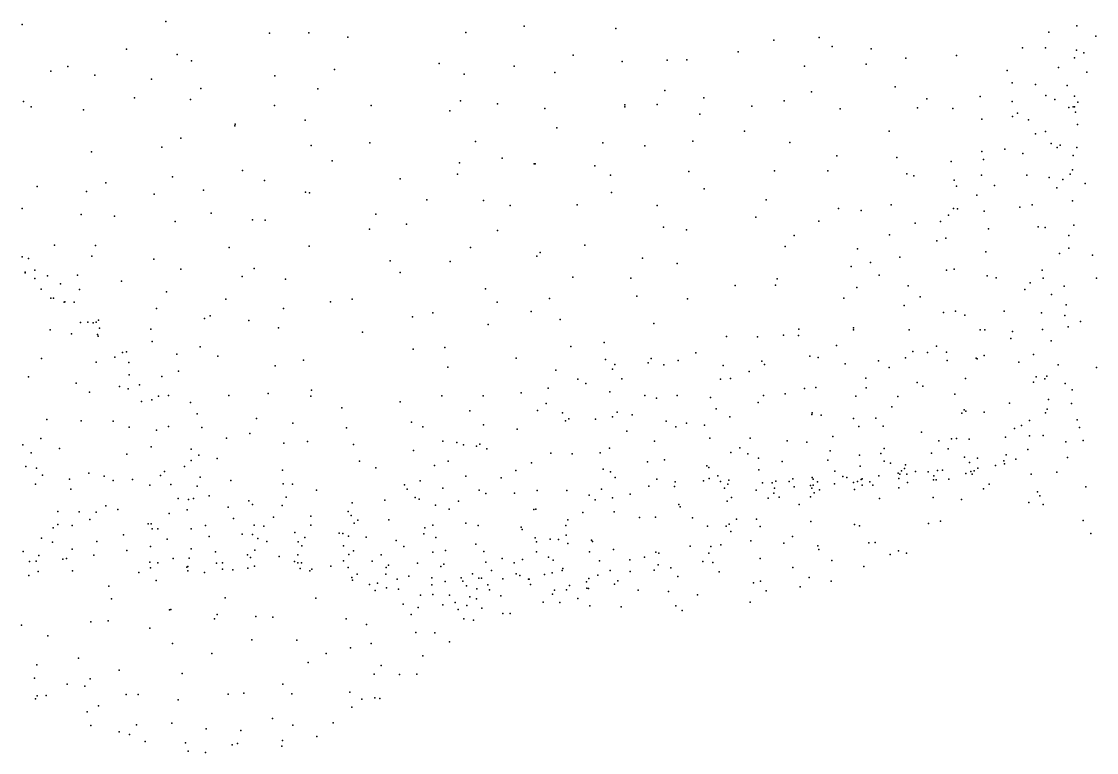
# Model space of a CAD drawing. Header units: metres. Extents: x -25 to 25, y -27.8 to 27.8.
# Drawn here: x -1.948 to 0.397, y -12.736 to -11.143 of the extents above; entities that cross this region are included whole.
import ezdxf

# ---------------------------------------------------------------- set-up
doc = ezdxf.new("R2010")
doc.units = ezdxf.units.M

msp = doc.modelspace()

# ---------------------------------------------------------------- linework, layer by layer
for p in [(-1.9466, -11.1495, 16.7381), (-1.6332, -11.1427, 22.2763), (-0.852, -11.153, 22.1879), (-0.6515, -11.1577, 22.0085), (0.354, -11.1523, 19.8717), (-1.407, -11.1683, 16.5016), (-1.3216, -11.1671, 22.3458), (-1.2361, -11.1765, 16.5045), (-0.9789, -11.1666, 16.5492), (-0.3074, -11.183, 21.6524), (-0.2082, -11.1777, 21.5684), (0.2925, -11.1662, 21.0377), (0.3955, -11.1746, 19.7732), (-1.7189, -11.2031, 22.2367), (-0.1797, -11.1969, 16.5665), (-0.0946, -11.2025, 21.4838), (0.2353, -11.1997, 21.1278), (0.2854, -11.2002, 20.0388), (0.3534, -11.2055, 20.2475), (-1.6086, -11.2149, 16.545), (-1.5774, -11.2282, 22.2858), (-0.7449, -11.2159, 22.0686), (-0.6382, -11.2296, 21.9618), (-0.5398, -11.2272, 16.6464), (-0.4972, -11.2259, 21.8213), (-0.3847, -11.2088, 16.6056), (-0.0189, -11.2227, 16.5931), (0.0914, -11.2168, 21.3126), (0.3489, -11.2221, 20.8464), (0.3692, -11.2113, 20.7342), (-1.8844, -11.2506, 16.6916), (-1.8474, -11.2405, 22.1497), (-1.2656, -11.2475, 22.3059), (-1.0372, -11.2342, 22.258), (-0.8738, -11.2402, 22.1622), (-0.7847, -11.2537, 16.6635), (-0.24, -11.2403, 16.606), (-0.1057, -11.2359, 16.6034), (0.2017, -11.2494, 16.6724), (0.314, -11.2432, 19.8748), (0.3757, -11.2529, 20.438), (-1.7879, -11.2597, 16.6147), (-1.6647, -11.2686, 22.2505), (-1.3953, -11.2613, 22.3056), (-0.9823, -11.2571, 16.5961), (0.2129, -11.2767, 21.1595), (-1.5571, -11.2887, 16.536), (-1.3021, -11.2893, 16.5309), (-0.5448, -11.293, 16.6995), (-0.2252, -11.2962, 21.5923), (-0.0426, -11.2851, 16.6509), (0.2638, -11.2803, 21.0777), (0.3325, -11.2824, 20.3179), (-1.9437, -11.3167, 22.0618), (-1.7018, -11.3088, 16.5794), (-1.5793, -11.3124, 22.2753), (-1.3965, -11.3254, 16.5386), (-0.9905, -11.3157, 22.1959), (-0.91, -11.3222, 16.6612), (-0.6322, -11.3245, 21.9182), (-0.5616, -11.3234, 21.8489), (-0.4598, -11.3091, 16.7048), (-0.2846, -11.3156, 16.6835), (0.0264, -11.3114, 16.6961), (0.1429, -11.3063, 16.7201), (0.2124, -11.3171, 19.9778), (0.2864, -11.3038, 16.7565), (0.3055, -11.3125, 20.9814), (0.3489, -11.3055, 19.7981), (0.3563, -11.3183, 20.6981), (-1.9273, -11.329, 16.74), (-1.8126, -11.3353, 16.65), (-1.1853, -11.3261, 22.2675), (-1.0142, -11.3372, 16.6249), (-0.8065, -11.3326, 16.704), (-0.6323, -11.3287, 16.7433), (-0.4683, -11.3443, 21.7602), (-0.3548, -11.3273, 21.674), (-0.1624, -11.3329, 16.7001), (0.0064, -11.3305, 21.4176), (0.0835, -11.3322, 21.3378), (0.2242, -11.3425, 20.1094), (0.3367, -11.3301, 20.407), (0.3456, -11.3287, 20.5013), (0.3489, -11.3287, 20.8104), (0.3509, -11.3404, 16.8206), (-1.4826, -11.3701, 22.2805), (-1.4821, -11.3662, 16.554), (-1.3297, -11.3578, 22.2887), (0.1463, -11.3555, 21.2792), (0.2137, -11.35, 16.7968), (0.2486, -11.3572, 20.2087), (0.3556, -11.3673, 20.6258), (-0.7803, -11.3741, 22.02), (-0.3709, -11.3817, 16.7872), (-0.0558, -11.3819, 21.4894), (0.2634, -11.3875, 19.8657), (0.2858, -11.3821, 20.3166), (-1.6422, -11.4165, 22.2442), (-1.6003, -11.3968, 16.5782), (-1.3167, -11.4131, 16.5705), (-1.1885, -11.4068, 16.6072), (-0.9581, -11.4044, 16.6899), (-0.6803, -11.407, 16.8077), (-0.5887, -11.4138, 16.8426), (-0.4835, -11.4032, 16.8207), (-0.2719, -11.4064, 21.6344), (0.2977, -11.4089, 16.8974), (0.3109, -11.417, 20.4973), (0.3176, -11.4121, 20.9687), (0.3535, -11.4171, 19.7686), (-1.7953, -11.4264, 22.1834), (-0.8994, -11.4404, 22.0898), (-0.1695, -11.4351, 21.5786), (-0.0388, -11.439, 16.8739), (0.1466, -11.4262, 20.0315), (0.1965, -11.4212, 19.9241), (0.236, -11.4301, 21.1782), (0.3457, -11.4347, 20.7406), (-1.2708, -11.4461, 22.2571), (-0.9931, -11.4507, 22.1448), (-0.8301, -11.4526, 16.7865), (-0.8281, -11.4528, 22.0242), (-0.6978, -11.4575, 21.9121), (0.0799, -11.4479, 16.9093), (0.1504, -11.4437, 21.3018), (0.3446, -11.4657, 17.0005), (-1.6189, -11.4814, 16.6124), (-1.466, -11.4677, 16.5849), (-1.4185, -11.4894, 22.267), (-1.1221, -11.4855, 22.2087), (-0.9973, -11.4753, 16.7161), (-0.6636, -11.4773, 16.8692), (-0.4927, -11.4697, 21.7569), (-0.306, -11.4681, 16.914), (-0.1891, -11.4684, 16.9134), (-0.0171, -11.4745, 21.4827), (-0.0018, -11.4788, 16.9497), (0.0861, -11.4884, 19.9648), (0.1455, -11.4773, 16.9811), (0.2444, -11.4774, 20.3331), (0.2935, -11.4827, 19.8173), (0.3235, -11.4869, 21.0071), (0.3394, -11.4753, 20.6485), (-1.9141, -11.5023, 22.0891), (-1.8063, -11.5131, 22.1709), (-1.7641, -11.4945, 16.6721), (-1.5513, -11.5101, 22.2648), (-0.4588, -11.5071, 16.9536), (0.0915, -11.5016, 20.0608), (0.1743, -11.5003, 20.2494), (0.3101, -11.5049, 17.0739), (0.372, -11.4959, 19.7396), (-1.6589, -11.5188, 22.2329), (-1.3285, -11.515, 16.6025), (-1.3203, -11.5163, 22.2594), (-1.0637, -11.5313, 16.7172), (-0.9402, -11.5331, 16.7829), (-0.6614, -11.5155, 21.8623), (-0.3241, -11.531, 16.9967), (0.1357, -11.5215, 21.3388), (0.3441, -11.5338, 20.8849), (-1.9464, -11.5506, 16.8996), (-0.8821, -11.5435, 22.0338), (-0.7358, -11.5426, 21.9071), (-0.5616, -11.544, 21.7832), (-0.166, -11.5505, 17.0631), (-0.1166, -11.5544, 21.5542), (-0.0509, -11.5425, 17.0836), (0.085, -11.5506, 17.1248), (0.0935, -11.5508, 20.187), (0.1516, -11.556, 19.9046), (0.2294, -11.5473, 19.8499), (0.2562, -11.5419, 20.4107), (-1.8182, -11.5636, 16.7722), (-1.7456, -11.5668, 16.7117), (-1.6133, -11.5783, 16.6745), (-1.5343, -11.5604, 16.6354), (-1.4442, -11.5746, 16.6482), (-1.4166, -11.5758, 22.2412), (-1.1755, -11.5628, 16.6925), (-0.3466, -11.5691, 21.6558), (-0.2089, -11.5778, 21.6045), (0.0011, -11.5819, 21.4752), (0.0563, -11.5789, 20.1076), (0.0738, -11.5646, 21.4064), (-1.189, -11.595, 22.19), (-1.1087, -11.5844, 22.1573), (-0.9102, -11.5983, 16.837), (-0.5478, -11.5906, 16.9717), (-0.4979, -11.5967, 21.7234), (0.161, -11.5946, 20.2856), (0.2692, -11.5905, 21.1451), (0.2845, -11.5913, 20.5217), (0.3476, -11.5864, 20.7773), (-1.8765, -11.6299, 16.9108), (-0.7194, -11.6303, 16.9458), (-0.2627, -11.6088, 17.1138), (-0.0546, -11.6078, 17.1932), (0.0485, -11.6205, 19.9211), (0.0679, -11.6148, 17.2317), (0.3362, -11.609, 20.6818), (-1.7946, -11.6538, 22.1275), (-1.787, -11.631, 16.8141), (-1.4949, -11.6354, 16.6961), (-1.321, -11.6327, 16.6988), (-0.9689, -11.6352, 22.0431), (-0.8241, -11.654, 16.9098), (-0.8166, -11.6464, 21.9197), (-0.2821, -11.6329, 21.6308), (-0.1247, -11.6384, 21.5555), (0.155, -11.645, 17.3017), (0.316, -11.6481, 21.0546), (0.3366, -11.637, 20.9469), (0.3878, -11.6519, 17.3041), (-1.9465, -11.6553, 17.9715), (-1.9329, -11.6595, 17.0671), (-1.6599, -11.6606, 16.7648), (-1.1443, -11.6646, 16.7793), (-1.0128, -11.6656, 16.8375), (-0.5938, -11.6585, 21.7584), (-0.5178, -11.6704, 17.0388), (-0.1383, -11.6764, 17.28), (-0.0965, -11.6678, 19.961), (-0.0324, -11.6563, 20.021), (-1.9402, -11.6891, 17.1584), (-1.94, -11.6906, 17.2689), (-1.9188, -11.6844, 17.5349), (-1.8912, -11.6969, 17.6614), (-1.8258, -11.6955, 16.9278), (-1.6009, -11.6823, 22.1973), (-1.4666, -11.6986, 16.7497), (-1.4406, -11.681, 22.2066), (-1.1223, -11.6898, 22.107), (-0.7458, -11.7001, 21.8423), (-0.0777, -11.6958, 17.3426), (0.0696, -11.6848, 20.2336), (0.0861, -11.6823, 17.3575), (0.1583, -11.6968, 21.3207), (0.2785, -11.6847, 17.363), (-1.9191, -11.703, 17.4132), (-1.8634, -11.7148, 17.9003), (-1.73, -11.7085, 16.8551), (-1.3724, -11.7042, 16.7572), (-0.6193, -11.7022, 17.0086), (-0.3912, -11.718, 17.1456), (-0.3035, -11.7171, 21.6297), (-0.2999, -11.7035, 17.1964), (-0.1262, -11.7223, 21.55), (-0.0139, -11.7187, 17.4007), (0.1777, -11.7015, 17.4039), (0.2521, -11.7123, 21.1874), (0.2803, -11.7018, 19.7386), (0.3265, -11.7194, 20.6345), (0.3967, -11.7024, 17.3791), (-1.9056, -11.7263, 18.173), (-1.8844, -11.7459, 22.0112), (-1.8783, -11.746, 17.3257), (-1.8215, -11.7268, 22.0782), (-1.6319, -11.7319, 16.8335), (-1.227, -11.7475, 16.8295), (-0.9358, -11.7253, 21.9712), (-0.7968, -11.7462, 16.9679), (-0.6058, -11.7411, 21.7327), (-0.4953, -11.7471, 21.6684), (-0.1543, -11.7459, 20.0173), (0.0118, -11.7431, 21.4546), (0.2401, -11.727, 20.4626), (0.2986, -11.7376, 21.0896), (-1.8549, -11.7542, 17.1298), (-1.8535, -11.7539, 18.0724), (-1.833, -11.7547, 17.5984), (-1.6539, -11.7679, 22.1325), (-1.5026, -11.748, 16.8088), (-1.3767, -11.768, 16.8327), (-1.274, -11.7538, 22.1374), (-0.9106, -11.7541, 16.9331), (-0.0232, -11.7615, 20.181), (0.3303, -11.7601, 20.965), (-1.7805, -11.7934, 17.0692), (-1.5492, -11.7899, 16.8675), (-1.5365, -11.7841, 22.158), (-1.4525, -11.794, 16.8689), (-1.0951, -11.7861, 16.8937), (-1.0512, -11.7775, 22.001), (-0.8367, -11.7744, 21.8587), (-0.7734, -11.792, 21.8001), (0.0628, -11.7768, 19.8253), (0.0889, -11.7739, 17.4793), (0.1095, -11.7828, 21.3424), (0.195, -11.774, 17.4941), (0.277, -11.7778, 20.5489), (0.3275, -11.7834, 20.7451), (-1.8859, -11.8148, 18.2639), (-1.8195, -11.7985, 17.2963), (-1.8035, -11.798, 17.5322), (-1.792, -11.7998, 17.9045), (-1.7855, -11.7982, 22.0455), (-1.7783, -11.8114, 17.6553), (-1.6663, -11.813, 16.9677), (-1.3876, -11.8107, 22.1253), (-0.9301, -11.8034, 21.8996), (-0.5688, -11.8012, 17.0778), (-0.2528, -11.813, 19.8916), (-0.1335, -11.8104, 21.5224), (-0.133, -11.8146, 17.4093), (-0.0122, -11.8147, 19.8202), (0.1428, -11.8146, 19.7568), (0.1528, -11.8147, 20.3774), (0.2786, -11.8143, 17.5246), (0.3348, -11.8084, 20.8311), (0.3617, -11.7966, 19.5894), (-1.8394, -11.8231, 18.1775), (-1.7822, -11.8249, 17.192), (-1.7807, -11.8285, 17.4079), (-1.6631, -11.8404, 22.0696), (-1.2043, -11.8201, 16.9103), (-0.4104, -11.8291, 21.6174), (-0.343, -11.8297, 19.9311), (-0.286, -11.8264, 21.5875), (-0.2535, -11.8271, 19.9967), (0.2095, -11.8339, 19.6942), (0.2132, -11.8185, 21.2102), (0.298, -11.8389, 20.6473), (-1.7282, -11.8639, 17.4815), (-1.7188, -11.8627, 17.255), (-1.5588, -11.8515, 22.1021), (-1.0939, -11.8568, 16.9528), (-1.0251, -11.8534, 21.9144), (-0.75, -11.8512, 17.0214), (-0.6774, -11.8421, 21.6958), (-0.4771, -11.8651, 19.7382), (-0.1705, -11.8485, 20.0826), (-0.0038, -11.8622, 21.4163), (0.0284, -11.8641, 19.757), (0.0475, -11.8504, 17.554), (0.0692, -11.8635, 21.346), (-1.9045, -11.8773, 21.8695), (-1.7855, -11.8852, 18.1542), (-1.7449, -11.874, 17.9496), (-1.7139, -11.8859, 17.5755), (-1.6091, -11.8679, 17.0609), (-1.5201, -11.8722, 16.9903), (-1.3329, -11.8811, 22.0604), (-0.8692, -11.8765, 21.7858), (-0.6745, -11.8797, 17.0533), (-0.5816, -11.8865, 19.6287), (-0.5749, -11.877, 19.737), (-0.5157, -11.8815, 21.6212), (-0.3333, -11.8829, 19.754), (-0.2286, -11.8718, 19.7974), (-0.2101, -11.875, 21.5385), (-0.1516, -11.8886, 17.4675), (-0.0791, -11.882, 21.4617), (-0.0202, -11.876, 20.2277), (0.0707, -11.8817, 20.3198), (0.1343, -11.8767, 21.2795), (0.1366, -11.8779, 19.7014), (0.1516, -11.8705, 17.5993), (0.2271, -11.8855, 19.6295), (0.2593, -11.8682, 21.1043), (-1.6055, -11.9047, 17.1645), (-1.3952, -11.8929, 17.0166), (-1.0179, -11.896, 16.9801), (-0.7827, -11.9026, 21.7052), (-0.659, -11.9004, 19.5615), (-0.6541, -11.89, 19.6909), (-0.5468, -11.8911, 17.1339), (-0.4173, -11.8923, 19.9564), (-0.3612, -11.9054, 21.5767), (-0.3273, -11.8904, 20.0031), (-0.0559, -11.897, 17.5706), (0.313, -11.8908, 20.8723), (0.3966, -11.8967, 19.386), (-1.9326, -11.917, 18.4009), (-1.8291, -11.9312, 21.8869), (-1.7132, -11.9128, 17.7836), (-1.691, -11.9345, 17.6892), (-1.6423, -11.9161, 17.3372), (-0.735, -11.9221, 19.6675), (-0.7173, -11.9317, 19.5049), (-0.6386, -11.9215, 21.6294), (-0.4237, -11.9221, 17.236), (-0.4016, -11.921, 19.6776), (-0.1066, -11.9199, 20.1869), (0.0056, -11.9294, 19.7065), (0.1106, -11.9206, 17.6548), (0.2595, -11.9287, 17.6557), (0.2653, -11.917, 20.594), (0.2838, -11.9215, 21.0208), (0.288, -11.916, 20.6937), (0.3285, -11.9316, 19.4524), (-1.8, -11.9509, 18.2714), (-1.7342, -11.938, 18.0871), (-1.7154, -11.9435, 18.0016), (-1.6279, -11.9578, 17.4445), (-1.496, -11.9579, 17.1854), (-1.41, -11.9536, 21.999), (-1.3153, -11.9465, 21.9932), (-1.0314, -11.9588, 21.8111), (-0.9414, -11.9586, 21.7488), (-0.8585, -11.9517, 21.7013), (-0.7996, -11.9422, 19.6027), (-0.6646, -11.9497, 19.8151), (-0.5887, -11.9579, 19.5135), (-0.5183, -11.9577, 19.5642), (-0.3294, -11.958, 20.0535), (-0.2824, -11.9542, 19.6811), (-0.2405, -11.9424, 17.4377), (-0.2157, -11.9405, 20.1105), (-0.1056, -11.9408, 19.7122), (0.0177, -11.9378, 17.6568), (0.0877, -11.9552, 21.2936), (0.3437, -11.9454, 17.6507), (-1.6861, -11.9711, 17.8773), (-1.6636, -11.9671, 21.946), (-1.6493, -11.9595, 17.5447), (-1.5798, -11.9731, 17.3586), (-1.3169, -11.9593, 17.0723), (-1.1219, -11.9716, 21.8497), (-0.8035, -11.9755, 17.0665), (-0.5629, -11.9638, 21.5897), (-0.4453, -11.9624, 19.6072), (-0.3416, -11.9728, 17.3564), (-0.1284, -11.9596, 21.4525), (-0.0499, -11.9824, 20.2598), (-0.0365, -11.96, 21.4069), (0.2068, -11.9743, 21.1111), (0.2917, -11.9663, 20.8171), (0.3424, -11.9755, 19.3165), (-1.5651, -11.9975, 21.9464), (-1.2497, -11.9844, 21.9107), (-0.9704, -11.991, 17.0593), (-0.8228, -11.9905, 19.769), (-0.768, -11.9953, 19.4386), (-0.6587, -12.0045, 19.4005), (-0.6491, -11.9943, 21.5759), (-0.6162, -12.0003, 17.1572), (-0.4328, -11.9866, 20.0266), (-0.4029, -12.0046, 21.524), (-0.2244, -11.999, 21.4768), (-0.2232, -11.9956, 17.5176), (-0.2036, -12.0009, 20.1785), (0.1027, -11.9966, 17.7562), (0.1083, -11.9893, 19.5938), (0.1116, -11.9922, 20.4376), (0.152, -11.9938, 21.179), (0.2854, -11.9956, 19.3755), (0.2891, -11.9874, 17.7177), (-1.8931, -12.0104, 21.6789), (-1.818, -12.0127, 21.7596), (-1.7486, -12.0135, 21.8325), (-1.7137, -12.0265, 18.2218), (-1.6273, -12.0256, 17.7219), (-1.5551, -12.0277, 17.4434), (-1.4356, -12.0079, 21.9339), (-1.3563, -12.0182, 17.1653), (-1.2396, -12.0284, 17.1321), (-1.0972, -12.0156, 17.0788), (-1.0729, -12.0264, 21.7379), (-0.9405, -12.0216, 21.6437), (-0.7616, -12.0134, 19.8329), (-0.7542, -12.0089, 21.5909), (-0.6958, -12.0096, 17.118), (-0.5417, -12.0139, 19.4621), (-0.521, -12.0261, 17.2407), (-0.4974, -12.0182, 21.5324), (-0.4587, -12.0223, 19.4901), (-0.1332, -12.008, 17.6303), (-0.1217, -12.0252, 20.2464), (-0.0848, -12.0075, 17.7085), (-0.0683, -12.0247, 19.6064), (0.2332, -12.0229, 20.7264), (0.2508, -12.0126, 20.8759), (0.3543, -12.0109, 19.1216), (0.3598, -12.0273, 18.9809), (-1.9058, -12.0517, 21.6002), (-1.6536, -12.0331, 21.8525), (-1.5008, -12.0511, 21.8773), (-1.45, -12.0405, 17.2824), (-0.8667, -12.0315, 19.4678), (-0.6276, -12.0359, 19.952), (-0.4468, -12.0506, 17.3239), (-0.3591, -12.0505, 17.4196), (-0.1781, -12.0474, 21.4115), (0.0152, -12.0374, 19.5693), (0.0804, -12.052, 21.2049), (0.0912, -12.0517, 17.8292), (0.198, -12.0486, 19.4077), (0.218, -12.0295, 21.0166), (0.2505, -12.0455, 19.3123), (0.2801, -12.0448, 19.2216), (-1.9453, -12.065, 18.488), (-1.8652, -12.0734, 20.0475), (-1.6651, -12.0695, 21.7736), (-1.5781, -12.0747, 21.8035), (-1.3761, -12.0616, 17.246), (-1.3245, -12.0583, 21.8342), (-1.2239, -12.0643, 21.775), (-1.0294, -12.0573, 21.6507), (-0.9989, -12.0601, 19.6249), (-0.984, -12.0656, 17.1189), (-0.9554, -12.0686, 21.5653), (-0.9484, -12.0638, 19.5468), (-0.9333, -12.074, 19.815), (-0.6654, -12.0729, 19.2767), (-0.5676, -12.0571, 19.3624), (-0.3816, -12.072, 20.1373), (-0.278, -12.0567, 19.5469), (-0.2351, -12.0594, 17.5803), (-0.0661, -12.0732, 17.8326), (0.0531, -12.0568, 20.433), (0.0734, -12.0741, 19.4495), (0.1187, -12.0529, 20.5133), (0.2471, -12.0754, 19.0959), (0.3301, -12.0585, 18.877), (0.3676, -12.0557, 17.7621), (-1.9271, -12.0825, 20.1576), (-1.7185, -12.0856, 21.7069), (-1.5617, -12.0879, 17.6512), (-1.5212, -12.0949, 17.5498), (-1.0933, -12.078, 17.1351), (-0.7937, -12.0835, 17.1502), (-0.7471, -12.085, 19.3316), (-0.6863, -12.0827, 21.4909), (-0.5456, -12.0984, 20.0726), (-0.4007, -12.0819, 19.4089), (-0.3636, -12.0852, 21.4476), (-0.3408, -12.0942, 17.4936), (-0.1897, -12.099, 19.4695), (-0.1841, -12.0782, 17.721), (-0.1202, -12.0877, 21.3448), (-0.074, -12.0841, 20.3281), (0.037, -12.0835, 17.8901), (0.109, -12.0925, 21.1153), (0.1373, -12.0944, 19.3527), (0.1995, -12.0868, 17.9076), (0.2211, -12.0963, 18.8156), (0.3331, -12.0927, 18.7397), (-1.9386, -12.1129, 19.8794), (-1.9157, -12.1162, 21.458), (-1.5926, -12.1125, 17.9909), (-1.5778, -12.0997, 17.7813), (-1.3791, -12.1209, 21.6876), (-1.2112, -12.1011, 21.6813), (-1.1753, -12.1152, 17.1914), (-1.0473, -12.1106, 21.5131), (-1.0174, -12.1006, 19.7809), (-0.8701, -12.121, 21.4687), (-0.8358, -12.1043, 19.3784), (-0.6794, -12.1181, 17.2042), (-0.5826, -12.1023, 17.2608), (-0.4532, -12.111, 19.2839), (-0.4487, -12.1146, 17.3789), (-0.3401, -12.1197, 19.3423), (-0.289, -12.1015, 19.4314), (-0.1741, -12.123, 17.8125), (-0.1191, -12.1115, 17.8986), (-0.0662, -12.1012, 19.476), (-0.0524, -12.1055, 17.9646), (-0.0284, -12.1219, 18.0466), (-0.0224, -12.117, 21.2593), (-0.0199, -12.109, 20.3931), (0.0501, -12.1213, 18.6163), (0.0611, -12.1209, 20.5114), (0.1195, -12.1038, 17.9514), (0.1296, -12.122, 19.0108), (0.1381, -12.1165, 20.6014), (0.1763, -12.1102, 20.9169), (0.1943, -12.1005, 18.9135), (0.196, -12.1066, 18.7172), (-1.9027, -12.1315, 20.2556), (-1.8434, -12.1402, 18.4264), (-1.8013, -12.1269, 21.5161), (-1.768, -12.1339, 20.1696), (-1.7484, -12.1429, 19.9347), (-1.706, -12.1412, 20.1083), (-1.6453, -12.1321, 21.6026), (-1.6364, -12.1236, 18.1866), (-1.5583, -12.1355, 17.8669), (-1.4914, -12.1432, 21.5996), (-1.0788, -12.144, 19.8192), (-0.9792, -12.1333, 19.8631), (-0.9019, -12.1375, 19.4246), (-0.6635, -12.1239, 20.0271), (-0.6534, -12.1369, 19.1201), (-0.562, -12.1399, 19.0001), (-0.522, -12.1463, 18.869), (-0.4602, -12.144, 18.7316), (-0.4482, -12.1389, 19.0336), (-0.4294, -12.1326, 21.4204), (-0.4235, -12.1454, 18.6256), (-0.4054, -12.1422, 18.9511), (-0.3028, -12.1448, 18.7509), (-0.2738, -12.1451, 18.5066), (-0.2659, -12.1393, 18.6528), (-0.2235, -12.1368, 19.347), (-0.2213, -12.1399, 18.581), (-0.2122, -12.1459, 18.8149), (-0.1564, -12.1342, 18.6413), (-0.148, -12.1367, 18.5335), (-0.1249, -12.1455, 19.3202), (-0.1166, -12.1408, 18.11), (-0.1146, -12.1397, 18.2936), (-0.0974, -12.1462, 18.8705), (-0.078, -12.1327, 18.7128), (-0.0356, -12.1273, 19.3827), (-0.0342, -12.1385, 18.8123), (-0.0321, -12.1294, 18.3524), (-0.0173, -12.1292, 18.1444), (0.0017, -12.1235, 18.4943), (0.0297, -12.1245, 21.1845), (0.0415, -12.142, 19.0707), (0.0417, -12.1332, 18.4018), (0.0469, -12.1417, 18.2471), (0.0745, -12.1401, 18.1557), (0.1114, -12.1281, 19.1348), (0.1223, -12.1234, 18.5646), (0.1255, -12.1294, 18.0314), (0.2545, -12.1293, 17.9592), (0.3099, -12.1246, 18.6301), (-1.9176, -12.1508, 18.4978), (-1.8409, -12.1623, 21.4028), (-1.6686, -12.1529, 21.5042), (-1.6226, -12.1517, 20.0561), (-1.5653, -12.1557, 21.5327), (-1.3775, -12.1507, 21.5505), (-1.357, -12.1508, 17.3728), (-1.3046, -12.1641, 21.4835), (-1.1124, -12.1526, 21.4502), (-1.1072, -12.1621, 19.6968), (-1.0295, -12.1595, 19.5913), (-0.9501, -12.1639, 19.9672), (-0.8232, -12.165, 19.3167), (-0.7587, -12.1646, 17.2236), (-0.6832, -12.1617, 18.9541), (-0.5795, -12.1555, 18.7955), (-0.5241, -12.1563, 18.6506), (-0.4148, -12.16, 18.5303), (-0.4075, -12.1508, 17.481), (-0.3454, -12.1639, 17.5851), (-0.3321, -12.1483, 18.8327), (-0.311, -12.1481, 18.9549), (-0.3059, -12.1597, 17.6657), (-0.2625, -12.157, 19.1552), (-0.227, -12.1541, 18.9513), (-0.2244, -12.1599, 17.8742), (-0.2212, -12.1536, 18.3281), (-0.2189, -12.17, 21.3344), (-0.2072, -12.1632, 19.0728), (-0.1749, -12.1507, 17.9614), (-0.1333, -12.1471, 18.2087), (-0.131, -12.1626, 19.1097), (-0.1143, -12.1536, 18.9794), (-0.0912, -12.1533, 19.2218), (-0.0343, -12.1594, 19.1061), (-0.0158, -12.1473, 18.9814), (0.1502, -12.1611, 20.8092), (0.1625, -12.1509, 18.2982), (0.2683, -12.1675, 18.0351), (0.3734, -12.157, 18.5682), (-1.6063, -12.1822, 18.2454), (-1.5841, -12.1844, 20.1772), (-1.573, -12.1821, 18.1467), (-1.5392, -12.1763, 20.0636), (-1.4525, -12.1877, 20.0641), (-1.3708, -12.1797, 19.9626), (-1.227, -12.1915, 19.9699), (-1.1556, -12.1862, 19.8362), (-1.0895, -12.18, 19.9507), (-1.0809, -12.1838, 17.239), (-0.9953, -12.1882, 19.5149), (-0.9353, -12.1712, 17.2048), (-0.8729, -12.1705, 19.9998), (-0.7101, -12.1752, 19.0461), (-0.6966, -12.1849, 21.3694), (-0.6594, -12.181, 18.7872), (-0.6206, -12.1729, 20.1073), (-0.4086, -12.1882, 20.2394), (-0.3993, -12.18, 18.4483), (-0.3194, -12.1813, 18.3307), (-0.3074, -12.1709, 20.2606), (-0.2953, -12.1794, 17.7572), (-0.227, -12.1785, 18.1702), (-0.0765, -12.1821, 20.4257), (0.0406, -12.1805, 21.0973), (0.1019, -12.1842, 20.718), (0.2493, -12.1909, 18.2231), (0.2728, -12.1764, 18.4275), (-1.8692, -12.2105, 19.8245), (-1.8222, -12.2113, 21.3173), (-1.7853, -12.2121, 19.8609), (-1.7642, -12.1985, 18.3937), (-1.7378, -12.2066, 20.2984), (-1.6258, -12.2153, 20.2522), (-1.5865, -12.2068, 19.9), (-1.4974, -12.2013, 17.8987), (-1.4441, -12.1951, 17.6021), (-1.3798, -12.1978, 17.4991), (-1.236, -12.2103, 21.344), (-1.045, -12.1968, 21.3518), (-1.015, -12.2053, 20.011), (-0.8305, -12.206, 20.068), (-0.8261, -12.2059, 21.3369), (-0.7241, -12.213, 18.8611), (-0.6552, -12.2111, 18.6112), (-0.5145, -12.1952, 21.3625), (-0.5115, -12.2007, 18.497), (-0.2517, -12.1955, 18.0715), (0.2802, -12.1957, 18.3123), (-1.869, -12.2392, 21.2497), (-1.7993, -12.2282, 20.3715), (-1.6717, -12.2378, 21.3173), (-1.6652, -12.2376, 18.3554), (-1.4858, -12.2256, 18.0968), (-1.3983, -12.2229, 20.1297), (-1.3171, -12.2402, 20.1149), (-1.317, -12.2208, 21.3187), (-1.2291, -12.2194, 19.7351), (-1.2226, -12.2364, 17.3827), (-1.2146, -12.2295, 20.0459), (-1.1472, -12.2288, 21.2772), (-0.9792, -12.236, 19.4437), (-0.7563, -12.2287, 20.1244), (-0.6, -12.2234, 21.3272), (-0.5652, -12.2228, 20.2025), (-0.4846, -12.2245, 18.3954), (-0.4048, -12.2382, 21.303), (-0.3886, -12.2273, 18.2737), (-0.3451, -12.2271, 17.8088), (-0.2264, -12.2325, 21.2687), (-0.1314, -12.239, 21.1869), (0.0299, -12.2367, 20.6765), (0.0565, -12.2319, 20.8766), (0.3679, -12.23, 18.3671), (-1.8791, -12.2461, 20.4897), (-1.8376, -12.2411, 18.4898), (-1.7254, -12.2615, 21.2535), (-1.6633, -12.2488, 19.8448), (-1.6509, -12.2488, 20.3413), (-1.5783, -12.2481, 21.2858), (-1.5468, -12.2411, 20.2845), (-1.4666, -12.2599, 18.1885), (-1.4441, -12.2609, 20.2947), (-1.4406, -12.2408, 17.8256), (-1.4194, -12.2424, 20.2127), (-1.3517, -12.2565, 21.207), (-1.2553, -12.2581, 17.481), (-1.2474, -12.2586, 21.1822), (-1.0706, -12.259, 20.1031), (-1.0682, -12.2459, 21.2305), (-1.0511, -12.2407, 17.3049), (-0.9522, -12.2415, 17.2916), (-0.858, -12.2449, 17.2967), (-0.8564, -12.2499, 21.2599), (-0.761, -12.2411, 17.3141), (-0.7604, -12.2621, 21.2604), (-0.4518, -12.2428, 17.5723), (-0.4108, -12.2423, 17.6561), (-0.4007, -12.2542, 18.1818), (-0.3372, -12.2435, 18.0101), (-0.1202, -12.2417, 20.4734), (0.384, -12.2584, 18.2158), (-1.9047, -12.269, 18.5641), (-1.8808, -12.2775, 21.1442), (-1.7838, -12.2764, 20.4869), (-1.667, -12.2866, 20.4823), (-1.6304, -12.2711, 21.2191), (-1.5385, -12.2654, 19.8495), (-1.433, -12.2695, 19.859), (-1.4131, -12.2758, 18.0899), (-1.3447, -12.277, 17.5917), (-1.3368, -12.2853, 19.7481), (-1.3299, -12.2671, 20.2076), (-1.2455, -12.2852, 20.2278), (-1.2349, -12.2646, 20.1468), (-1.1963, -12.2666, 19.6629), (-1.1306, -12.2738, 21.134), (-1.1142, -12.2867, 17.3704), (-1.0442, -12.2673, 19.5037), (-0.9575, -12.2822, 21.1508), (-0.8276, -12.2677, 20.1565), (-0.825, -12.2766, 19.1326), (-0.7953, -12.2713, 19.0064), (-0.7772, -12.272, 18.5319), (-0.7562, -12.2805, 20.203), (-0.7051, -12.2728, 18.4539), (-0.7025, -12.2763, 17.3688), (-0.4895, -12.2859, 18.1992), (-0.4447, -12.2869, 18.103), (-0.4227, -12.283, 17.8185), (-0.3573, -12.2747, 20.366), (-0.2856, -12.2798, 21.2263), (-0.2661, -12.2648, 20.3839), (-0.2112, -12.2857, 20.4714), (-0.0998, -12.2789, 20.5485), (-0.0861, -12.2783, 21.0872), (-1.9443, -12.2976, 20.6487), (-1.9107, -12.3066, 21.0399), (-1.8375, -12.2925, 20.5661), (-1.7903, -12.306, 21.0923), (-1.7181, -12.2957, 21.1397), (-1.5783, -12.2921, 20.4494), (-1.525, -12.2989, 21.1009), (-1.4555, -12.3053, 20.463), (-1.4392, -12.2947, 21.0899), (-1.3864, -12.3084, 18.2216), (-1.3454, -12.3053, 20.3652), (-1.2344, -12.3042, 17.5529), (-1.2239, -12.2961, 21.0565), (-1.1636, -12.3051, 17.4873), (-1.0507, -12.2996, 20.1926), (-1.0232, -12.2955, 21.0944), (-0.9396, -12.298, 20.187), (-0.8247, -12.2984, 18.7823), (-0.7987, -12.3101, 18.3952), (-0.7092, -12.2989, 18.3588), (-0.6572, -12.2937, 21.2175), (-0.5889, -12.3103, 20.3236), (-0.5648, -12.2992, 17.5634), (-0.558, -12.3017, 21.2135), (-0.4487, -12.3012, 17.9793), (-0.209, -12.2933, 21.1505), (-0.0532, -12.3046, 20.9529), (-0.0352, -12.2965, 20.7068), (-0.0179, -12.3014, 20.824), (-1.931, -12.3196, 20.8807), (-1.9159, -12.3189, 20.7646), (-1.8577, -12.3147, 20.6776), (-1.8497, -12.3133, 19.7476), (-1.6681, -12.3209, 20.5827), (-1.6669, -12.3338, 20.7113), (-1.6511, -12.3222, 18.4304), (-1.6176, -12.3133, 21.0647), (-1.5875, -12.332, 20.6521), (-1.5856, -12.3302, 20.9312), (-1.5825, -12.3123, 18.3684), (-1.5229, -12.3234, 20.5644), (-1.5099, -12.3227, 20.9679), (-1.4546, -12.3341, 20.6143), (-1.4484, -12.3109, 18.2927), (-1.4396, -12.3299, 19.744), (-1.353, -12.3196, 20.4518), (-1.3455, -12.3227, 17.8798), (-1.3375, -12.3225, 17.7897), (-1.2738, -12.3296, 17.6817), (-1.2456, -12.3184, 20.9364), (-1.236, -12.3324, 20.4333), (-1.1835, -12.3187, 20.3227), (-1.1531, -12.3328, 20.8895), (-1.1474, -12.3273, 19.5651), (-1.0847, -12.323, 20.9738), (-1.0333, -12.3302, 17.4504), (-1.0272, -12.3251, 20.282), (-0.9352, -12.3212, 19.3126), (-0.8998, -12.3129, 21.0916), (-0.8737, -12.3227, 17.3927), (-0.8552, -12.315, 18.6123), (-0.7884, -12.3167, 21.1187), (-0.6875, -12.3184, 20.3136), (-0.6212, -12.3159, 18.2314), (-0.5595, -12.3272, 17.688), (-0.5321, -12.3336, 17.8211), (-0.462, -12.3196, 20.3834), (-0.4404, -12.3218, 21.1687), (-0.3373, -12.3134, 21.1629), (-0.2655, -12.3325, 21.096), (-0.1805, -12.3172, 20.5684), (-0.1109, -12.3304, 20.731), (-1.9325, -12.3505, 19.6879), (-1.9118, -12.3416, 18.6178), (-1.8373, -12.3399, 18.5546), (-1.6921, -12.3435, 20.8031), (-1.5853, -12.3397, 20.8412), (-1.5487, -12.3435, 19.771), (-1.5101, -12.3363, 20.7365), (-1.4873, -12.3375, 20.8293), (-1.3401, -12.3348, 20.574), (-1.3195, -12.3401, 18.0481), (-1.315, -12.3367, 20.7554), (-1.2276, -12.3545, 18.1933), (-1.2158, -12.3476, 20.6683), (-1.1535, -12.3475, 20.4837), (-1.1036, -12.3517, 20.7992), (-1.0533, -12.3551, 19.4405), (-0.9888, -12.3554, 18.3133), (-0.9646, -12.3462, 20.9335), (-0.9507, -12.3558, 20.3958), (-0.9447, -12.3558, 17.4948), (-0.9231, -12.3394, 18.4587), (-0.8986, -12.3576, 18.7181), (-0.8692, -12.3463, 19.0989), (-0.8612, -12.3505, 18.263), (-0.8076, -12.3481, 21.029), (-0.7907, -12.3441, 17.4957), (-0.7689, -12.3395, 20.3384), (-0.7673, -12.3347, 18.2692), (-0.711, -12.357, 17.572), (-0.6914, -12.3497, 18.1422), (-0.664, -12.3393, 21.0969), (-0.6203, -12.3412, 18.0866), (-0.5679, -12.3383, 17.9838), (-0.5162, -12.3521, 21.0845), (-0.4264, -12.3423, 20.4668), (-0.2297, -12.3548, 21.0014), (-1.7579, -12.3733, 19.7394), (-1.6546, -12.3611, 19.7511), (-1.2264, -12.3605, 18.0657), (-1.1888, -12.37, 17.7476), (-1.1713, -12.3671, 18.2652), (-1.1522, -12.3772, 18.1049), (-1.1287, -12.358, 20.6425), (-1.1257, -12.3801, 17.6668), (-1.0534, -12.3703, 18.223), (-1.0243, -12.363, 18.4186), (-0.9856, -12.3626, 20.5006), (-0.9775, -12.3725, 20.6605), (-0.9551, -12.3791, 18.1739), (-0.9309, -12.3706, 20.8171), (-0.8425, -12.3579, 20.3946), (-0.8409, -12.358, 20.9501), (-0.8379, -12.3695, 20.4839), (-0.7528, -12.3718, 18.0657), (-0.7159, -12.364, 20.4462), (-0.7148, -12.3776, 20.9346), (-0.7111, -12.3784, 17.9835), (-0.6546, -12.3693, 17.8826), (-0.6476, -12.362, 17.7146), (-0.3514, -12.3662, 21.0269), (-0.3363, -12.3628, 20.5786), (-0.2494, -12.3749, 20.7448), (-0.1822, -12.3622, 20.8054), (-1.7516, -12.4008, 18.5354), (-1.5038, -12.3987, 18.4192), (-1.3063, -12.3993, 18.3628), (-1.1768, -12.3826, 17.9922), (-1.078, -12.3933, 18.4815), (-1.0508, -12.3913, 18.1391), (-1.0146, -12.3928, 19.3541), (-0.97, -12.3969, 19.2642), (-0.9554, -12.4007, 17.617), (-0.9276, -12.3813, 19.1803), (-0.9025, -12.3947, 18.941), (-0.7898, -12.3907, 20.5673), (-0.7855, -12.3821, 20.8734), (-0.7595, -12.3816, 17.658), (-0.7347, -12.4005, 17.8479), (-0.6032, -12.3822, 20.5384), (-0.5367, -12.3848, 20.9823), (-0.4737, -12.3923, 20.5837), (-0.324, -12.3839, 20.6943), (-1.6253, -12.4253, 19.6871), (-1.6228, -12.424, 18.5124), (-1.1156, -12.4128, 17.9101), (-1.0831, -12.4198, 17.7912), (-1.0288, -12.4142, 17.7269), (-1.0019, -12.4092, 18.0589), (-0.9956, -12.4243, 17.8958), (-0.9765, -12.4152, 18.7086), (-0.9438, -12.4211, 17.713), (-0.8104, -12.4084, 17.7316), (-0.7738, -12.4092, 20.7226), (-0.7087, -12.4161, 20.8049), (-0.6399, -12.4184, 20.709), (-0.5206, -12.4163, 20.6932), (-0.5074, -12.4267, 20.8242), (-0.3591, -12.4082, 20.7955), (-1.7968, -12.451, 18.6192), (-1.7594, -12.4493, 19.6593), (-1.5272, -12.4448, 18.4899), (-1.5211, -12.4353, 19.6752), (-1.4373, -12.4397, 19.648), (-1.3998, -12.4407, 18.461), (-1.2403, -12.4445, 19.5414), (-1.0981, -12.4354, 19.4091), (-0.9832, -12.4444, 19.1658), (-0.9624, -12.4474, 18.8742), (-0.898, -12.4327, 17.92), (-0.8825, -12.4327, 17.7701), (-1.9482, -12.4583, 18.7774), (-1.6682, -12.4652, 18.5754), (-1.1953, -12.4566, 18.5271), (-1.0884, -12.4741, 18.6315), (-1.8911, -12.4813, 19.572), (-1.6186, -12.4981, 19.614), (-1.4455, -12.4901, 18.5497), (-1.3476, -12.4913, 18.5292), (-1.1853, -12.498, 19.4254), (-1.0465, -12.4751, 19.2731), (-1.0149, -12.4947, 19.092), (-1.5327, -12.52, 18.5786), (-1.2839, -12.5203, 19.4974), (-1.2306, -12.5078, 18.6011), (-1.9146, -12.5452, 18.8551), (-1.8241, -12.5303, 18.7464), (-1.3226, -12.5399, 18.6039), (-1.0725, -12.5253, 18.821), (-1.7348, -12.5565, 18.6923), (-1.5978, -12.5641, 18.6545), (-1.1789, -12.5649, 18.7681), (-1.1636, -12.5464, 19.3408), (-1.1238, -12.5661, 19.2134), (-1.0856, -12.5655, 19.099), (-1.92, -12.5741, 19.3695), (-1.8488, -12.5873, 19.4122), (-1.8097, -12.5915, 18.8122), (-1.7986, -12.5751, 19.488), (-1.3778, -12.5869, 19.4633), (-1.9137, -12.6126, 19.2154), (-1.8947, -12.6117, 18.994), (-1.72, -12.6093, 19.4686), (-1.6934, -12.6098, 18.7596), (-1.4972, -12.6091, 18.6992), (-1.463, -12.6066, 19.4678), (-1.3584, -12.6078, 18.7153), (-1.2318, -12.6043, 19.3199), (-1.9177, -12.619, 19.085), (-1.7802, -12.6345, 19.3942), (-1.6067, -12.621, 19.462), (-1.2275, -12.6373, 18.8791), (-1.2058, -12.62, 19.2115), (-1.1774, -12.6167, 18.9522), (-1.1663, -12.6185, 19.0587), (-1.805, -12.6471, 18.9108), (-1.4007, -12.6618, 18.8131), (-1.7968, -12.6771, 19.0229), (-1.6974, -12.6755, 18.8689), (-1.6204, -12.6718, 19.3735), (-1.5454, -12.6843, 18.8259), (-1.3567, -12.6764, 19.3113), (-1.2685, -12.6716, 18.997), (-1.7351, -12.6906, 19.3192), (-1.7124, -12.697, 18.9762), (-1.4696, -12.6881, 19.3348), (-1.3042, -12.701, 19.0742), (-1.6786, -12.7116, 19.2204), (-1.5908, -12.715, 18.941), (-1.4886, -12.719, 19.2145), (-1.4774, -12.7163, 18.936), (-1.3804, -12.7218, 19.1114), (-1.3789, -12.7095, 18.9761), (-1.5844, -12.7331, 19.156), (-1.5467, -12.7359, 19.0234)]:
    msp.add_point(p)

doc.saveas('drawing.dxf')
